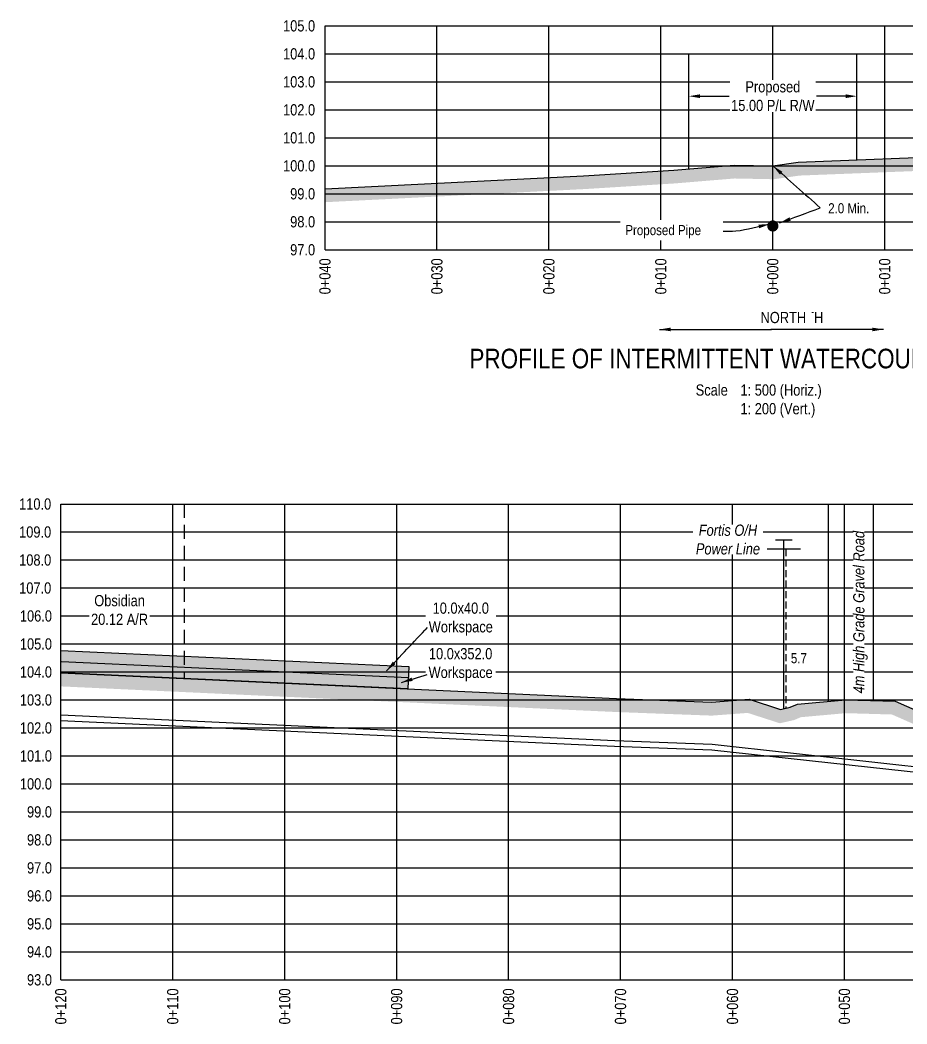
# Model space of a CAD drawing. Extents: x 633830 to 642643, y 5901646 to 5905452.
# Drawn here: x 634656 to 635448, y 5901778 to 5902675 of the extents above; entities that cross this region are included whole.
import ezdxf
from ezdxf.enums import TextEntityAlignment as Align

# ---------------------------------------------------------------- set-up
doc = ezdxf.new("R2010")
doc.units = 0
doc.header["$LTSCALE"] = 5
doc.header["$PDSIZE"] = 5
for name, pattern in [('foc-ACCESSROAD', [3.75, 2.5, -1.25]), ('foc-TIELINE', [1.875, 1.25, -0.625]), ('foc-TOPO', [1, 0.2, -0.8])]:
    doc.linetypes.add(name, pattern=pattern)
doc.layers.get('Defpoints').update_dxf_attribs({"color": 9})
for name, color, linetype in [('AS-POWER-T', 104, 'Continuous'), ('AS-ROADS', 254, 'Continuous'), ('C-AR', 13, 'foc-ACCESSROAD'), ('C-WS-S', 13, 'Continuous'), ('CG-NOTES', 7, 'Continuous'), ('DETAIL-T', 7, 'Continuous'), ('L-DETAIL-T', 3, 'Continuous'), ('L-MON', 1, 'Continuous'), ('P-CROSSINGS-GRID', 8, 'Continuous'), ('P-CROSSINGS-GROUND', 48, 'foc-TOPO'), ('P-CROSSINGS-LINE', 3, 'Continuous'), ('P-PROPOSED', 10, 'Continuous'), ('P-TEMP-H', 41, 'Continuous'), ('P-TEMP_WORKSPACE', 46, 'Continuous'), ('S-T7', 7, 'Continuous'), ('T-TIE', 201, 'foc-TIELINE')]:
    doc.layers.add(name, color=color, linetype=linetype)
doc.layers.add('T-TEXT', color=48, linetype='Continuous', lineweight=18)
doc.styles.add('140', font='ARIALN.TTF', dxfattribs={"height": 15})
doc.styles.add('80', font='ARIALN.TTF', dxfattribs={"height": 10})
doc.styles.add('80CG', font='ARIALN.TTF', dxfattribs={"height": 10})
doc.styles.add('80L', font='ARIALN.TTF', dxfattribs={"height": 10})
doc.styles.add('80LS', font='ARIALNI.TTF', dxfattribs={"height": 10})
doc.dimstyles.new('Compass 5 000', dxfattribs={"dimscale": 5, "dimtxt": 9, "dimasz": 2, "dimexe": 0.2, "dimexo": 0.0625, "dimgap": 0.5, "dimtad": 0, "dimtih": 1, "dimtoh": 1, "dimzin": 0, "dimdsep": 46, "dimtxsty": '80CG', "dimcen": 0.1, "dimse1": 1, "dimse2": 1, "dimclrd": 256, "dimclrt": 256, "dimaunit": 1, "dimadec": 4, "dimazin": 0, "dimtfac": 0.06, "dimtofl": 0, "dimtmove": 0, "dimatfit": 1, "dimfxl": 0.2, "dimtolj": 1, "dimtzin": 0, "dimlwd": -1, "dimarcsym": 0})

# ---------------------------------------------------------------- blocks, each defined once
blk = doc.blocks.new('PLIA')
at = {"color": 255, "const_width": 1}
blk.add_lwpolyline([(-0.5, 0, 1), (0.5, 0, 1)], format="xyb", close=True, dxfattribs=at)
blk = doc.blocks.new('PLIAA')
blk.add_blockref('PLIA', (0, 0))
blk = doc.blocks.new('PLIB')
at = {"color": 1}
blk.add_circle((0, 0), 0.8, dxfattribs=at)
blk = doc.blocks.new('PLIBB')
blk.add_blockref('PLIB', (0, 0))
blk = doc.blocks.new('PLICC')
for name in ['PLIAA', 'PLIBB']:
    blk.add_blockref(name, (0, 0))
blk = doc.blocks.new('PLI')
blk.add_blockref('PLICC', (0, 0))
blk = doc.blocks.new('*D101')
at = {"transparency": 16777216}
for p, q in [((635263.67, 5902606.61), (635289.58, 5902606.61)), ((635393.67, 5902606.61), (635367.75, 5902606.61))]:
    blk.add_line(p, q, dxfattribs=at)
for points in [[(635263.67, 5902608.28), (635263.67, 5902604.95), (635253.67, 5902606.61)], [(635393.67, 5902608.28), (635393.67, 5902604.95), (635403.67, 5902606.61)]]:
    blk.add_solid(points, dxfattribs=at)
at = {"layer": 'Defpoints', "color": 0, "transparency": 16777216}
for p in [(635253.67, 5902611.1), (635403.67, 5902611.1), (635403.67, 5902606.61)]:
    blk.add_point(p, dxfattribs=at)
at = {"transparency": 16777216, "insert": (635328.67, 5902606.61), "char_height": 10, "attachment_point": 5, "style": '80CG', "bg_fill": 3, "box_fill_scale": 1.1, "bg_fill_color": 256, "bg_fill_true_color": 13158600, "bg_fill_transparency": 0}
blk.add_mtext('\\A1;Proposed\\P15.00 P/L R/W', dxfattribs=at)

msp = doc.modelspace()

# ---------------------------------------------------------------- hatches: boundary and pattern name
at = {"layer": 'P-CROSSINGS-GROUND'}
h = msp.add_hatch(dxfattribs=at)
h.set_pattern_fill('EARTH', color=256, scale=2.5, angle=45)
h.set_pattern_definition([(45, (-4891.361, -4090.403), (2e-15, 22.450640303), [15.875, -15.875]), (45, (-4895.57, -4086.194), (2e-15, 22.450640303), [15.875, -15.875]), (45, (-4899.78, -4081.984), (2e-15, 22.450640303), [15.875, -15.875]), (135, (-4899.78, -4079.178), (-22.450640303, 2e-15), [15.875, -15.875]), (135, (-4895.57, -4074.968), (-22.450640303, 2e-15), [15.875, -15.875]), (135, (-4891.361, -4070.759), (-22.450640303, 2e-15), [15.875, -15.875])])
h.paths.add_polyline_path([(634928.666, 5902523.922), (634928.666, 5902511.907), (635160.119, 5902523.61), (635241.007, 5902528.672), (635294.429, 5902533.106), (635329.397, 5902532.424), (635352.485, 5902535.699), (635653.788, 5902547.5), (635820.876, 5902554.067), (635964.279, 5902569.798), (636028.666, 5902572.911), (636028.666, 5902584.925), (635963.334, 5902581.766), (635819.985, 5902566.041), (635653.319, 5902559.491), (635351.404, 5902547.666), (635328.666, 5902544.441), (635294.048, 5902545.116), (635240.136, 5902540.641), (635159.441, 5902535.591)])
h = msp.add_hatch(dxfattribs=at)
h.set_pattern_fill('EARTH', color=256, scale=2.5, angle=45)
h.set_pattern_definition([(45, (-8794.101, -420.109), (2e-15, 22.450640303), [15.875, -15.875]), (45, (-8798.31, -415.899), (2e-15, 22.450640303), [15.875, -15.875]), (45, (-8802.52, -411.69), (2e-15, 22.450640303), [15.875, -15.875]), (135, (-8802.52, -408.883), (-22.450640303, 2e-15), [15.875, -15.875]), (135, (-8798.31, -404.674), (-22.450640303, 2e-15), [15.875, -15.875]), (135, (-8794.101, -400.464), (-22.450640303, 2e-15), [15.875, -15.875])])
h.paths.add_polyline_path([(634692.14, 5902079.455), (635188.571, 5902056.56), (635274.142, 5902053.332), (635306.21, 5902055.756), (635334.966, 5902046.493), (635347.918, 5902049.44), (635353.703, 5902051.918), (635393.902, 5902055.533), (635435.116, 5902054.323), (635489.017, 5902030.542), (635535.242, 5902032.942), (635632.913, 5902022.774), (635733.638, 5902014.695), (635833.656, 5901999.801), (635873.752, 5901985.601), (635892.067, 5901979.99), (635922.414, 5901986.021), (635937.346, 5901995.147), (635992.687, 5902003.517), (636076.664, 5902009.876), (636176.683, 5902010.323), (636283.583, 5902006.212), (636381.511, 5902000.94), (636480.927, 5901996.185), (636578.275, 5901992.631), (636678.586, 5901989.534), (636773.99, 5901984.496), (636876.185, 5901969.457), (636977.096, 5901951.103), (637068.457, 5901933.646), (637185.164, 5901907.676), (637207.804, 5901901.443), (637228.121, 5901898.011), (637240.42, 5901900.93), (637322.073, 5901920.703), (637422.166, 5901938.753), (637486.483, 5901948.088), (637583.508, 5901952.412), (637792.144, 5901942.867), (637792.692, 5901954.854), (637583.515, 5901964.424), (637485.352, 5901960.049), (637420.239, 5901950.599), (637319.593, 5901932.449), (637237.622, 5901912.599), (637227.719, 5901910.249), (637210.402, 5901913.174), (637188.061, 5901919.324), (637070.887, 5901945.399), (636979.295, 5901962.899), (636878.132, 5901981.299), (636775.182, 5901996.449), (636679.088, 5902001.524), (636578.679, 5902004.624), (636481.432, 5902008.174), (636382.12, 5902012.924), (636284.136, 5902018.199), (636176.887, 5902022.324), (636076.183, 5902021.874), (635991.335, 5902015.449), (635933.155, 5902006.649), (635917.98, 5901997.374), (635892.692, 5901992.349), (635877.514, 5901996.999), (635836.569, 5902011.499), (635735.003, 5902026.624), (635634.014, 5902034.724), (635535.554, 5902044.974), (635491.248, 5902042.674), (635437.813, 5902066.249), (635393.539, 5902067.549), (635350.729, 5902063.699), (635344.194, 5902060.899), (635335.513, 5902058.924), (635307.65, 5902067.899), (635273.915, 5902065.349), (635189.073, 5902068.549), (634692.692, 5902091.443)])
at = {"layer": 'P-TEMP-H'}
h = msp.add_hatch(color=256, dxfattribs=at)
h.dxf.hatch_style = 1
h.paths.add_polyline_path([(635002.692, 5902077.145), (634692.692, 5902091.443), (634692.692, 5902111.421), (635003.614, 5902097.124)])

# ---------------------------------------------------------------- linework, layer by layer
for p, q in [((635253.666, 5902541.764), (635253.666, 5902644.441)), ((635403.666, 5902549.713), (635403.666, 5902644.441))]:
    msp.add_line(p, q)
at = {"layer": 'AS-POWER-T', "flags": 128}
for points in [[(635345.999, 5902210.066), (635330.999, 5902210.066)], [(635338.499, 5902059.604), (635338.499, 5902210.066)], [(635353.499, 5902202.104), (635323.499, 5902202.104)]]:
    msp.add_lwpolyline(points, dxfattribs=at)
at = {"layer": 'AS-ROADS', "flags": 128}
for points in [[(635378.499, 5902066.197), (635378.499, 5902242.349)], [(635418.499, 5902066.816), (635418.499, 5902242.349)]]:
    msp.add_lwpolyline(points, dxfattribs=at)
at = {"layer": 'C-AR', "flags": 128}
msp.add_lwpolyline([(634802.692, 5902242.349), (634802.692, 5902086.369)], dxfattribs=at)
at = {"layer": 'CG-NOTES'}
msp.add_line((635327.449, 5902398.248), (635327.449, 5902408.248), dxfattribs=at)
at = {"layer": 'P-CROSSINGS-GRID'}
for p, q in [((634928.666, 5902669.441), (636028.666, 5902669.441)), ((634928.666, 5902469.441), (634928.666, 5902669.441)), ((635028.666, 5902469.441), (635028.666, 5902669.441)), ((635128.666, 5902469.441), (635128.666, 5902669.441)), ((635228.666, 5902469.441), (635228.666, 5902669.441)), ((635328.666, 5902469.441), (635328.666, 5902669.441)), ((635428.666, 5902469.441), (635428.666, 5902669.441)), ((634928.666, 5902644.441), (636028.666, 5902644.441)), ((634928.666, 5902619.441), (636028.666, 5902619.441)), ((634928.666, 5902594.441), (636028.666, 5902594.441)), ((634928.666, 5902569.441), (636028.666, 5902569.441)), ((634928.666, 5902544.441), (636028.666, 5902544.441)), ((634928.666, 5902519.441), (636028.666, 5902519.441)), ((634928.666, 5902494.441), (636028.666, 5902494.441)), ((634928.666, 5902469.441), (636028.666, 5902469.441)), ((634692.692, 5901817.349), (634692.692, 5902242.349)), ((634692.692, 5902242.349), (637792.692, 5902242.349)), ((634792.692, 5901817.349), (634792.692, 5902242.349)), ((634892.692, 5901817.349), (634892.692, 5902242.349)), ((634992.692, 5901817.349), (634992.692, 5902242.349)), ((635092.692, 5901817.349), (635092.692, 5902242.349)), ((635192.692, 5901817.349), (635192.692, 5902242.349)), ((635292.692, 5901817.349), (635292.692, 5902242.349)), ((635392.692, 5901817.349), (635392.692, 5902242.349)), ((634692.692, 5902217.349), (637792.692, 5902217.349)), ((634692.692, 5902192.349), (637792.692, 5902192.349)), ((634692.692, 5902167.349), (637792.692, 5902167.349)), ((634692.692, 5902142.349), (637792.692, 5902142.349)), ((634692.692, 5902117.349), (637792.692, 5902117.349)), ((634692.692, 5902092.349), (637792.692, 5902092.349)), ((634692.692, 5902067.349), (637792.692, 5902067.349)), ((634692.692, 5902042.349), (637792.692, 5902042.349)), ((634692.692, 5902017.349), (637792.692, 5902017.349)), ((634692.692, 5901992.349), (637792.692, 5901992.349)), ((634692.692, 5901967.349), (637792.692, 5901967.349)), ((634692.692, 5901942.349), (637792.692, 5901942.349)), ((634692.692, 5901917.349), (637792.692, 5901917.349)), ((634692.692, 5901892.349), (637792.692, 5901892.349)), ((634692.692, 5901867.349), (637792.692, 5901867.349)), ((634692.692, 5901842.349), (637792.692, 5901842.349)), ((634692.692, 5901817.349), (637792.692, 5901817.349))]:
    msp.add_line(p, q, dxfattribs=at)
at = {"layer": 'P-CROSSINGS-LINE', "color": 3, "flags": 128}
for points in [[(634928.666, 5902523.922), (635159.441, 5902535.591), (635240.136, 5902540.641), (635294.048, 5902545.116), (635328.666, 5902544.441), (635351.404, 5902547.666), (635653.319, 5902559.491), (635819.985, 5902566.041), (635963.334, 5902581.766), (636028.666, 5902584.925)], [(634692.692, 5902091.443), (635189.073, 5902068.549), (635273.915, 5902065.349), (635307.65, 5902067.899), (635335.513, 5902058.924), (635344.194, 5902060.899), (635350.729, 5902063.699), (635393.539, 5902067.549), (635437.813, 5902066.249), (635491.248, 5902042.674)]]:
    msp.add_lwpolyline(points, dxfattribs=at)
at = {"layer": 'P-PROPOSED'}
for points in [[(634692.462, 5902048.908), (635187.293, 5902026.086), (635274.256, 5902022.806), (635484.133, 5901999.748), (635494.896, 5902000.306), (635534.449, 5902002.36), (635630.114, 5901992.401), (635729.847, 5901984.401), (635822.91, 5901957.989), (635865.459, 5901942.921), (635884.675, 5901934.897), (637199.014, 5901859.319), (637229.562, 5901854.159), (637250.807, 5901859.201), (637328.742, 5901890.914), (637427.064, 5901908.645), (637489.36, 5901917.686), (637583.494, 5901921.881), (637792.465, 5901912.365)], [(634692.692, 5902053.903), (635187.503, 5902031.082), (635274.624, 5902027.796), (635484.277, 5902004.762), (635494.637, 5902005.3), (635534.579, 5902007.373), (635630.573, 5901997.38), (635730.738, 5901989.346), (635824.429, 5901962.756), (635867.259, 5901947.588), (635885.814, 5901939.839), (637199.576, 5901864.295), (637229.394, 5901859.258), (637249.279, 5901863.977), (637327.341, 5901895.742), (637426.261, 5901913.58), (637488.888, 5901922.67), (637583.497, 5901926.886), (637792.692, 5901917.36)]]:
    msp.add_lwpolyline(points, dxfattribs=at)
at = {"layer": 'P-TEMP_WORKSPACE', "flags": 128}
msp.add_lwpolyline([(635002.692, 5902077.145), (634692.692, 5902091.443), (634692.692, 5902111.421), (635003.614, 5902097.124)], close=True, dxfattribs=at)
msp.add_lwpolyline([(635003.153, 5902087.135), (634693.153, 5902101.432)], dxfattribs=at)
at = {"layer": 'T-TIE'}
msp.add_line((635340.424, 5902202.104), (635340.424, 5902060.042), dxfattribs=at)

# ---------------------------------------------------------------- block references
at = {"layer": 'L-MON', "xscale": 5.000000000000004, "yscale": 5.000000000000004, "zscale": 5.000000000000004}
msp.add_blockref('PLI', (635328.666, 5902490.704), dxfattribs=at)

# ---------------------------------------------------------------- texts
at = {"style": '80'}
for s, p in [('0+040', (634928.579, 5902461.773)), ('0+030', (635028.579, 5902461.773)), ('0+020', (635128.579, 5902461.773)), ('0+010', (635228.579, 5902461.773)), ('0+000', (635328.579, 5902461.773)), ('0+010', (635428.579, 5902461.773)), ('0+120', (634692.605, 5901809.681)), ('0+110', (634792.605, 5901809.681)), ('0+100', (634892.605, 5901809.681)), ('0+090', (634992.605, 5901809.681)), ('0+080', (635092.605, 5901809.681)), ('0+070', (635192.605, 5901809.681)), ('0+060', (635292.605, 5901809.681)), ('0+050', (635392.605, 5901809.681))]:
    msp.add_text(s, height=10, rotation=90, dxfattribs=at).set_placement(p, align=Align.MIDDLE_RIGHT)
at = {"insert": (635378.129, 5902510.989), "char_height": 9, "attachment_point": 1, "style": '80L'}
msp.add_mtext_dynamic_manual_height_columns('2.0 Min.', width=45.31074, gutter_width=45, heights=[0], dxfattribs=at)
at = {"layer": 'DETAIL-T', "insert": (635259.793, 5902349.149), "char_height": 10, "attachment_point": 1, "style": '80L'}
msp.add_mtext_dynamic_manual_height_columns('Scale^I1: 500 (Horiz.)\\P^I1: 200 (Vert.)', width=217.1051, gutter_width=45, heights=[0], dxfattribs=at)
at = {"layer": 'L-DETAIL-T', "insert": (635327.729, 5902381.022), "char_height": 17.5, "width": 539.10576, "attachment_point": 2, "rotation": 0, "style": '140'}
msp.add_mtext('PROFILE OF INTERMITTENT WATERCOURSE (CLASS C)', dxfattribs=at)
at = {"layer": 'S-T7', "style": '80'}
for s, p in [('105.0', (634919.822, 5902669.441)), ('104.0', (634919.822, 5902644.441)), ('103.0', (634919.822, 5902619.441)), ('102.0', (634919.822, 5902594.441)), ('101.0', (634919.822, 5902569.441)), ('100.0', (634919.822, 5902544.441)), ('99.0', (634919.822, 5902519.441)), ('98.0', (634919.822, 5902494.441)), ('97.0', (634919.822, 5902469.441)), ('110.0', (634684.046, 5902242.349)), ('109.0', (634684.046, 5902217.349)), ('108.0', (634684.102, 5902192.349)), ('107.0', (634684.102, 5902167.349)), ('106.0', (634684.747, 5902142.349)), ('105.0', (634684.747, 5902117.349)), ('104.0', (634684.747, 5902092.349)), ('103.0', (634684.747, 5902067.349)), ('102.0', (634684.747, 5902042.349)), ('101.0', (634684.747, 5902017.349)), ('100.0', (634684.747, 5901992.349)), ('99.0', (634684.747, 5901967.349)), ('98.0', (634684.747, 5901942.349)), ('97.0', (634684.747, 5901917.349)), ('96.0', (634684.747, 5901892.349)), ('95.0', (634684.747, 5901867.349)), ('94.0', (634684.747, 5901842.349)), ('93.0', (634684.747, 5901817.349))]:
    msp.add_text(s, height=10, dxfattribs=at).set_placement(p, align=Align.MIDDLE_RIGHT)
at = {"layer": 'T-TIE', "insert": (635344.797, 5902109.158), "char_height": 9, "attachment_point": 1, "style": '80L'}
msp.add_mtext_dynamic_manual_height_columns('5.7', width=13.93379, gutter_width=45, heights=[0], dxfattribs=at)

# ---------------------------------------------------------------- leaders
at = {"path_type": 1}
for points in [[(635328.666, 5902544.441), (635371.076, 5902506.922)], [(635334.729, 5902493.369), (635371.076, 5902506.922)], [(635325.936, 5902492.28), (635295.566, 5902486.061), (635283.876, 5902485.608)]]:
    msp.add_leader(points, dimstyle='Compass 5 000', override={"dimgap": 0.5, "dimtad": 0}, dxfattribs=at)
at = {"layer": 'CG-NOTES', "path_type": 1}
for points in [[(635227.449, 5902398.248), (635327.449, 5902398.248)], [(635427.449, 5902398.248), (635327.449, 5902398.248)]]:
    msp.add_leader(points, dimstyle='Compass 5 000', override={"dimgap": 0.5, "dimtad": 0}, dxfattribs=at)

# ---------------------------------------------------------------- next in the draw order: texts
at = {"insert": (635196.919, 5902491.502), "char_height": 9, "attachment_point": 1, "style": '80L', "bg_fill": 3, "box_fill_scale": 1.5, "bg_fill_color": 256, "bg_fill_transparency": 0}
msp.add_mtext_dynamic_manual_height_columns('Proposed Pipe', width=82.78026, gutter_width=45, heights=[0], dxfattribs=at)
at = {"color": 3, "insert": (635300.545, 5902413.929), "char_height": 10, "width": 71.79644, "attachment_point": 1, "style": '80', "bg_fill": 2}
msp.add_mtext('\\pi33.181;SOUTH', dxfattribs=at)
at = {"layer": 'AS-POWER-T', "insert": (635288.591, 5902223.946), "char_height": 9.99711, "width": 62.63303, "attachment_point": 2, "style": '80LS', "bg_fill": 3, "box_fill_scale": 1, "bg_fill_color": 256, "bg_fill_transparency": 0}
msp.add_mtext('Fortis O/H Power Line', dxfattribs=at)
at = {"layer": 'C-WS-S', "insert": (634745.133, 5902147.646), "char_height": 10, "attachment_point": 5, "style": '80CG', "bg_fill": 3, "box_fill_scale": 1.15, "bg_fill_color": 256, "bg_fill_true_color": 256, "bg_fill_transparency": 0}
msp.add_mtext('\\A1;Obsidian\\P20.12 A/R', dxfattribs=at)
at = {"layer": 'P-TEMP_WORKSPACE', "char_height": 9.99711, "width": 62.63303, "attachment_point": 2, "style": '80LS', "bg_fill": 3, "box_fill_scale": 1, "bg_fill_color": 256, "bg_fill_transparency": 0}
for s, insert in [('{\\fArial Narrow|b0|i0|c0|p34;10.0x40.0\\PWorkspace}', (635049.928, 5902154.339)), ('{\\fArial Narrow|b0|i0|c0|p34;10.0x352.0\\PWorkspace}', (635049.791, 5902113.633))]:
    msp.add_mtext(s, dxfattribs=dict(at, insert=insert))
at = {"layer": 'T-TEXT', "insert": (635400.496, 5902073.185), "char_height": 9.99711, "width": 145.45487, "attachment_point": 1, "rotation": 90, "style": '80L', "bg_fill": 3, "box_fill_scale": 1, "bg_fill_color": 256, "bg_fill_transparency": 0}
msp.add_mtext('{\\fArial Narrow|b0|i1|c0|p34;4m High Grade Gravel Road}', dxfattribs=at)

# ---------------------------------------------------------------- next in the draw order: dimensions: what is measured, and where the dimension line sits
dim = msp.add_aligned_dim(p1=(635253.666, 5902611.102), p2=(635403.666, 5902611.102), distance=-4.49, text='Proposed\\P15.00 P/L R/W', dimstyle='Compass 5 000', override={"dimtfill": 1})
dim.commit()
dim.dimension.update_dxf_attribs({"geometry": '*D101', "text_midpoint": (635328.666, 5902606.613)})

# ---------------------------------------------------------------- next in the draw order: texts
at = {"color": 3, "insert": (635358.431, 5902413.929), "char_height": 10, "width": 78.43132, "attachment_point": 3, "style": '80', "bg_fill": 2}
msp.add_mtext('NORTH', dxfattribs=at)

# ---------------------------------------------------------------- next in the draw order: leaders
at = {"layer": 'P-TEMP_WORKSPACE', "color": 2, "path_type": 1}
for points in [[(634983.549, 5902093.199), (635020.178, 5902132.126)], [(634996.901, 5902082.932), (635020.041, 5902089.931)]]:
    msp.add_leader(points, dimstyle='Compass 5 000', override={"dimgap": 0.5, "dimtad": 0}, dxfattribs=at)

doc.saveas('drawing.dxf')
